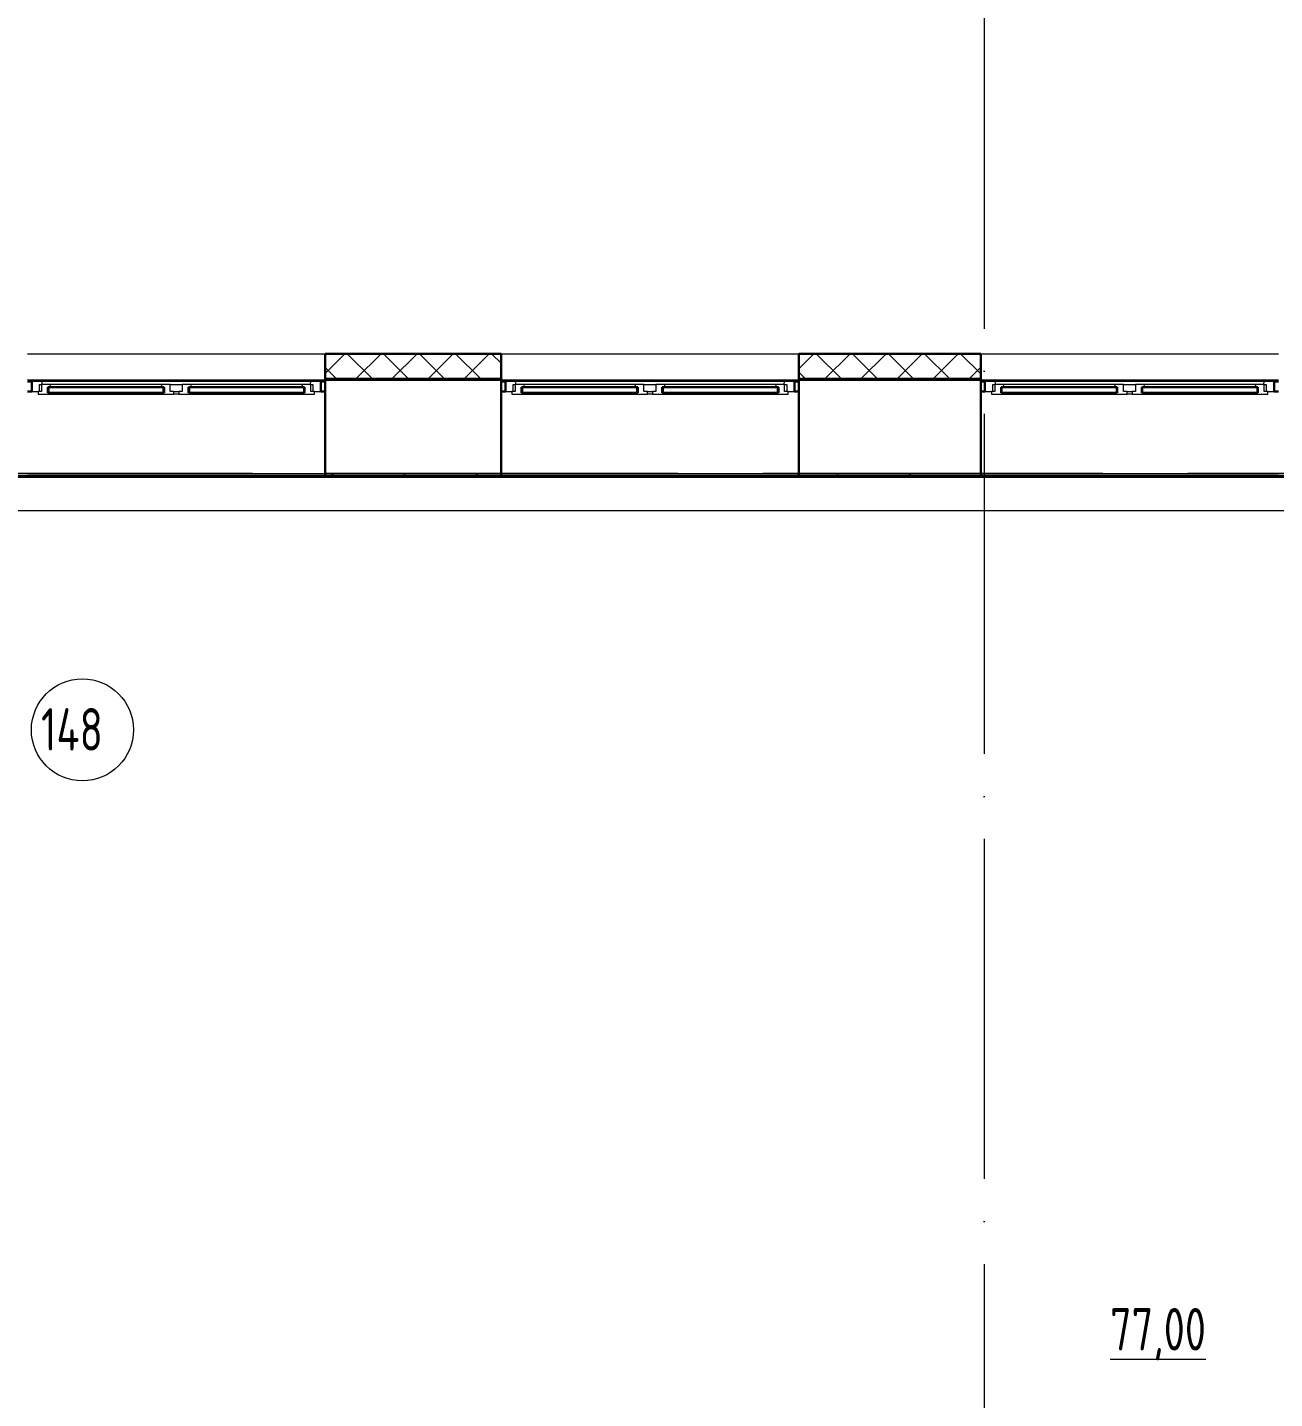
# Model space of a CAD drawing. Header units: millimetres. Extents: x -259809 to 472825, y -397243 to 31861.
# Drawn here: x -52131 to -44798, y -331273 to -323210 of the extents above; entities that cross this region are included whole.
import ezdxf

# ---------------------------------------------------------------- set-up
doc = ezdxf.new("R2010")
doc.units = ezdxf.units.MM
doc.linetypes.add('ADSK_Линия сетки', pattern=[25, 20, -2.5, 0, -2.5])
for name, color, linetype, lineweight in [('_ Окна', 252, 'Continuous', 30), ('Марки помещений', 252, 'Continuous', 20), ('Ограждение', 252, 'Continuous', 9), ('Окна', 252, 'Continuous', 9), ('Оси', 252, 'Continuous', 9), ('Стены внутренние', 252, 'Continuous', 18), ('Стены наружные', 252, 'Continuous', 18), ('Стены штриховка', 7, 'Continuous', 9)]:
    doc.layers.add(name, color=color, linetype=linetype, lineweight=lineweight)
doc.styles.add('GOST Common_3', font='', dxfattribs={"height": 3.5})
doc.styles.get('GOST Common_3').set_extended_font_data('GOST 2.304 type A')

# ---------------------------------------------------------------- blocks, each defined once
blk = doc.blocks.new('1 этаж')
at = {"layer": '_ Окна', "color": 251, "true_color": 0x636466}
for p, q in [((-52105.8, 27394.7), (-52130.8, 27394.7)), ((-52130.8, 27336.7), (-52105.8, 27336.7)), ((-52105.8, 27336.7), (-52105.8, 27394.7)), ((-52007.8, 27360.7), (-52010.8, 27360.7)), ((-52010.8, 27360.7), (-52010.8, 27328.7)), ((-51330.8, 27360.7), (-52007.8, 27360.7)), ((-52007.8, 27360.7), (-52007.8, 27328.7)), ((-52007.8, 27328.7), (-52007.8, 27360.7)), ((-51330.8, 27328.7), (-51330.8, 27360.7)), ((-51330.8, 27360.7), (-51330.8, 27328.7)), ((-51327.8, 27360.7), (-51330.8, 27360.7)), ((-51327.8, 27328.7), (-51327.8, 27360.7)), ((-51180.8, 27360.7), (-51183.8, 27360.7)), ((-51183.8, 27360.7), (-51183.8, 27328.7)), ((-50503.8, 27360.7), (-51180.8, 27360.7)), ((-51180.8, 27360.7), (-51180.8, 27328.7)), ((-51180.8, 27328.7), (-51180.8, 27360.7)), ((-50503.8, 27328.7), (-50503.8, 27360.7)), ((-50503.8, 27360.7), (-50503.8, 27328.7)), ((-50500.8, 27360.7), (-50503.8, 27360.7)), ((-50500.8, 27328.7), (-50500.8, 27360.7)), ((-50380.8, 27394.7), (-50405.8, 27394.7)), ((-50405.8, 27394.7), (-50405.8, 27336.7)), ((-50405.8, 27336.7), (-50380.8, 27336.7)), ((-49320.8, 27394.7), (-49345.8, 27394.7)), ((-49345.8, 27336.7), (-49320.8, 27336.7)), ((-49320.8, 27336.7), (-49320.8, 27394.7)), ((-49222.8, 27360.7), (-49225.8, 27360.7)), ((-49225.8, 27360.7), (-49225.8, 27328.7)), ((-48545.8, 27360.7), (-49222.8, 27360.7)), ((-49222.8, 27360.7), (-49222.8, 27328.7)), ((-49222.8, 27328.7), (-49222.8, 27360.7)), ((-48545.8, 27328.7), (-48545.8, 27360.7)), ((-48545.8, 27360.7), (-48545.8, 27328.7)), ((-48542.8, 27360.7), (-48545.8, 27360.7)), ((-48542.8, 27328.7), (-48542.8, 27360.7)), ((-48395.8, 27360.7), (-48398.8, 27360.7)), ((-48398.8, 27360.7), (-48398.8, 27328.7)), ((-47718.8, 27360.7), (-48395.8, 27360.7)), ((-48395.8, 27360.7), (-48395.8, 27328.7)), ((-48395.8, 27328.7), (-48395.8, 27360.7)), ((-47718.8, 27328.7), (-47718.8, 27360.7)), ((-47718.8, 27360.7), (-47718.8, 27328.7)), ((-47715.8, 27360.7), (-47718.8, 27360.7)), ((-47715.8, 27328.7), (-47715.8, 27360.7)), ((-47595.8, 27394.7), (-47620.8, 27394.7)), ((-47620.8, 27394.7), (-47620.8, 27336.7)), ((-47620.8, 27336.7), (-47595.8, 27336.7)), ((-46500.8, 27394.7), (-46525.8, 27394.7)), ((-46525.8, 27336.7), (-46500.8, 27336.7)), ((-46500.8, 27336.7), (-46500.8, 27394.7)), ((-46402.8, 27360.7), (-46405.8, 27360.7)), ((-46405.8, 27360.7), (-46405.8, 27328.7)), ((-45725.8, 27360.7), (-46402.8, 27360.7)), ((-46402.8, 27360.7), (-46402.8, 27328.7)), ((-46402.8, 27328.7), (-46402.8, 27360.7)), ((-45725.8, 27328.7), (-45725.8, 27360.7)), ((-45725.8, 27360.7), (-45725.8, 27328.7)), ((-45722.8, 27360.7), (-45725.8, 27360.7)), ((-45722.8, 27328.7), (-45722.8, 27360.7)), ((-45575.8, 27360.7), (-45578.8, 27360.7)), ((-45578.8, 27360.7), (-45578.8, 27328.7)), ((-44898.8, 27360.7), (-45575.8, 27360.7)), ((-45575.8, 27360.7), (-45575.8, 27328.7)), ((-45575.8, 27328.7), (-45575.8, 27360.7)), ((-44898.8, 27328.7), (-44898.8, 27360.7)), ((-44898.8, 27360.7), (-44898.8, 27328.7)), ((-44895.8, 27360.7), (-44898.8, 27360.7)), ((-44895.8, 27328.7), (-44895.8, 27360.7)), ((-44775.8, 27394.7), (-44800.8, 27394.7)), ((-44800.8, 27394.7), (-44800.8, 27336.7)), ((-44800.8, 27336.7), (-44775.8, 27336.7)), ((-52010.8, 27328.7), (-52007.8, 27328.7)), ((-52007.8, 27328.7), (-51330.8, 27328.7)), ((-51330.8, 27328.7), (-51327.8, 27328.7)), ((-51183.8, 27328.7), (-51180.8, 27328.7)), ((-51180.8, 27328.7), (-50503.8, 27328.7)), ((-50503.8, 27328.7), (-50500.8, 27328.7)), ((-49225.8, 27328.7), (-49222.8, 27328.7)), ((-49222.8, 27328.7), (-48545.8, 27328.7)), ((-48545.8, 27328.7), (-48542.8, 27328.7)), ((-48398.8, 27328.7), (-48395.8, 27328.7)), ((-48395.8, 27328.7), (-47718.8, 27328.7)), ((-47718.8, 27328.7), (-47715.8, 27328.7)), ((-46405.8, 27328.7), (-46402.8, 27328.7)), ((-46402.8, 27328.7), (-45725.8, 27328.7)), ((-45725.8, 27328.7), (-45722.8, 27328.7)), ((-45578.8, 27328.7), (-45575.8, 27328.7)), ((-45575.8, 27328.7), (-44898.8, 27328.7)), ((-44898.8, 27328.7), (-44895.8, 27328.7))]:
    blk.add_line(p, q, dxfattribs=at)
at = {"layer": '_ Окна', "color": 251, "lineweight": 18, "true_color": 0x636466}
for p, q in [((-52046.4, 27394.7), (-52105.8, 27394.7)), ((-52105.8, 27394.7), (-52105.8, 27336.7)), ((-52105.8, 27336.7), (-52067.8, 27336.7)), ((-52047.8, 27336.7), (-52067.8, 27336.7)), ((-52067.8, 27336.7), (-52067.8, 27319.7)), ((-52059.8, 27336.7), (-52059.8, 27377.7)), ((-52059.8, 27377.7), (-52047.8, 27377.7)), ((-52047.8, 27377.7), (-52047.8, 27336.7)), ((-51997.4, 27377.7), (-52047.8, 27377.7)), ((-52041.8, 27377.7), (-52046.4, 27394.7)), ((-52010.8, 27328.7), (-52010.8, 27360.7)), ((-52010.8, 27360.7), (-51992.8, 27360.7)), ((-51992.8, 27360.7), (-51997.4, 27377.7)), ((-51341.2, 27377.7), (-51345.8, 27360.7)), ((-51345.8, 27360.7), (-51327.8, 27360.7)), ((-51290.8, 27377.7), (-51341.2, 27377.7)), ((-51327.8, 27360.7), (-51327.8, 27328.7)), ((-51290.8, 27336.7), (-51290.8, 27377.7)), ((-51270.8, 27336.7), (-51290.8, 27336.7)), ((-51270.8, 27319.7), (-51270.8, 27336.7)), ((-51220.8, 27336.7), (-51240.8, 27336.7)), ((-51240.8, 27336.7), (-51240.8, 27319.7)), ((-51220.8, 27377.7), (-51220.8, 27336.7)), ((-51170.4, 27377.7), (-51220.8, 27377.7)), ((-51183.8, 27328.7), (-51183.8, 27360.7)), ((-51183.8, 27360.7), (-51165.8, 27360.7)), ((-51165.8, 27360.7), (-51170.4, 27377.7)), ((-50514.2, 27377.7), (-50518.8, 27360.7)), ((-50518.8, 27360.7), (-50500.8, 27360.7)), ((-50463.8, 27377.7), (-50514.2, 27377.7)), ((-50500.8, 27360.7), (-50500.8, 27328.7)), ((-50465.2, 27394.7), (-50469.8, 27377.7)), ((-50405.8, 27394.7), (-50465.2, 27394.7)), ((-50463.8, 27336.7), (-50463.8, 27377.7)), ((-50463.8, 27377.7), (-50451.8, 27377.7)), ((-50443.8, 27336.7), (-50463.8, 27336.7)), ((-50451.8, 27377.7), (-50451.8, 27336.7)), ((-50443.8, 27319.7), (-50443.8, 27336.7)), ((-50443.8, 27336.7), (-50405.8, 27336.7)), ((-50405.8, 27336.7), (-50405.8, 27394.7)), ((-49261.4, 27394.7), (-49320.8, 27394.7)), ((-49320.8, 27394.7), (-49320.8, 27336.7)), ((-49320.8, 27336.7), (-49282.8, 27336.7)), ((-49262.8, 27336.7), (-49282.8, 27336.7)), ((-49282.8, 27336.7), (-49282.8, 27319.7)), ((-49274.8, 27336.7), (-49274.8, 27377.7)), ((-49274.8, 27377.7), (-49262.8, 27377.7)), ((-49262.8, 27377.7), (-49262.8, 27336.7)), ((-49212.4, 27377.7), (-49262.8, 27377.7)), ((-49256.8, 27377.7), (-49261.4, 27394.7)), ((-49225.8, 27328.7), (-49225.8, 27360.7)), ((-49225.8, 27360.7), (-49207.8, 27360.7)), ((-49207.8, 27360.7), (-49212.4, 27377.7)), ((-48556.2, 27377.7), (-48560.8, 27360.7)), ((-48560.8, 27360.7), (-48542.8, 27360.7)), ((-48505.8, 27377.7), (-48556.2, 27377.7)), ((-48542.8, 27360.7), (-48542.8, 27328.7)), ((-48505.8, 27336.7), (-48505.8, 27377.7)), ((-48485.8, 27336.7), (-48505.8, 27336.7)), ((-48485.8, 27319.7), (-48485.8, 27336.7)), ((-48435.8, 27336.7), (-48455.8, 27336.7)), ((-48455.8, 27336.7), (-48455.8, 27319.7)), ((-48435.8, 27377.7), (-48435.8, 27336.7)), ((-48385.4, 27377.7), (-48435.8, 27377.7)), ((-48398.8, 27328.7), (-48398.8, 27360.7)), ((-48398.8, 27360.7), (-48380.8, 27360.7)), ((-48380.8, 27360.7), (-48385.4, 27377.7)), ((-47729.2, 27377.7), (-47733.8, 27360.7)), ((-47733.8, 27360.7), (-47715.8, 27360.7)), ((-47678.8, 27377.7), (-47729.2, 27377.7)), ((-47715.8, 27360.7), (-47715.8, 27328.7)), ((-47680.2, 27394.7), (-47684.8, 27377.7)), ((-47620.8, 27394.7), (-47680.2, 27394.7)), ((-47678.8, 27336.7), (-47678.8, 27377.7)), ((-47678.8, 27377.7), (-47666.8, 27377.7)), ((-47658.8, 27336.7), (-47678.8, 27336.7)), ((-47666.8, 27377.7), (-47666.8, 27336.7)), ((-47658.8, 27319.7), (-47658.8, 27336.7)), ((-47658.8, 27336.7), (-47620.8, 27336.7)), ((-47620.8, 27336.7), (-47620.8, 27394.7)), ((-46441.4, 27394.7), (-46500.8, 27394.7)), ((-46500.8, 27394.7), (-46500.8, 27336.7)), ((-46500.8, 27336.7), (-46462.8, 27336.7)), ((-46442.8, 27336.7), (-46462.8, 27336.7)), ((-46462.8, 27336.7), (-46462.8, 27319.7)), ((-46454.8, 27336.7), (-46454.8, 27377.7)), ((-46454.8, 27377.7), (-46442.8, 27377.7)), ((-46442.8, 27377.7), (-46442.8, 27336.7)), ((-46392.4, 27377.7), (-46442.8, 27377.7)), ((-46436.8, 27377.7), (-46441.4, 27394.7)), ((-46405.8, 27328.7), (-46405.8, 27360.7)), ((-46405.8, 27360.7), (-46387.8, 27360.7)), ((-46387.8, 27360.7), (-46392.4, 27377.7)), ((-45736.2, 27377.7), (-45740.8, 27360.7)), ((-45740.8, 27360.7), (-45722.8, 27360.7)), ((-45685.8, 27377.7), (-45736.2, 27377.7)), ((-45722.8, 27360.7), (-45722.8, 27328.7)), ((-45685.8, 27336.7), (-45685.8, 27377.7)), ((-45665.8, 27336.7), (-45685.8, 27336.7)), ((-45665.8, 27319.7), (-45665.8, 27336.7)), ((-45615.8, 27336.7), (-45635.8, 27336.7)), ((-45635.8, 27336.7), (-45635.8, 27319.7)), ((-45615.8, 27377.7), (-45615.8, 27336.7)), ((-45565.4, 27377.7), (-45615.8, 27377.7)), ((-45578.8, 27328.7), (-45578.8, 27360.7)), ((-45578.8, 27360.7), (-45560.8, 27360.7)), ((-45560.8, 27360.7), (-45565.4, 27377.7)), ((-44909.2, 27377.7), (-44913.8, 27360.7)), ((-44913.8, 27360.7), (-44895.8, 27360.7)), ((-44858.8, 27377.7), (-44909.2, 27377.7)), ((-44895.8, 27360.7), (-44895.8, 27328.7)), ((-44860.2, 27394.7), (-44864.8, 27377.7)), ((-44800.8, 27394.7), (-44860.2, 27394.7)), ((-44858.8, 27336.7), (-44858.8, 27377.7)), ((-44858.8, 27377.7), (-44846.8, 27377.7)), ((-44838.8, 27336.7), (-44858.8, 27336.7)), ((-44846.8, 27377.7), (-44846.8, 27336.7)), ((-44838.8, 27319.7), (-44838.8, 27336.7)), ((-44838.8, 27336.7), (-44800.8, 27336.7)), ((-44800.8, 27336.7), (-44800.8, 27394.7)), ((-52067.8, 27319.7), (-52011.8, 27319.7)), ((-52011.8, 27319.7), (-52010.8, 27320.7)), ((-51992.8, 27328.7), (-52010.8, 27328.7)), ((-52010.8, 27320.7), (-52009.8, 27319.7)), ((-52009.8, 27319.7), (-51995.2, 27319.7)), ((-51995.2, 27319.7), (-51992.8, 27328.7)), ((-51327.8, 27328.7), (-51345.8, 27328.7)), ((-51345.8, 27328.7), (-51343.4, 27319.7)), ((-51343.4, 27319.7), (-51328.8, 27319.7)), ((-51328.8, 27319.7), (-51327.8, 27320.7)), ((-51327.8, 27320.7), (-51326.8, 27319.7)), ((-51326.8, 27319.7), (-51270.8, 27319.7)), ((-51240.8, 27319.7), (-51184.8, 27319.7)), ((-51184.8, 27319.7), (-51183.8, 27320.7)), ((-51165.8, 27328.7), (-51183.8, 27328.7)), ((-51183.8, 27320.7), (-51182.8, 27319.7)), ((-51182.8, 27319.7), (-51168.2, 27319.7)), ((-51168.2, 27319.7), (-51165.8, 27328.7)), ((-50500.8, 27328.7), (-50518.8, 27328.7)), ((-50518.8, 27328.7), (-50516.4, 27319.7)), ((-50516.4, 27319.7), (-50501.8, 27319.7)), ((-50501.8, 27319.7), (-50500.8, 27320.7)), ((-50500.8, 27320.7), (-50499.8, 27319.7)), ((-50499.8, 27319.7), (-50443.8, 27319.7)), ((-49282.8, 27319.7), (-49226.8, 27319.7)), ((-49226.8, 27319.7), (-49225.8, 27320.7)), ((-49207.8, 27328.7), (-49225.8, 27328.7)), ((-49225.8, 27320.7), (-49224.8, 27319.7)), ((-49224.8, 27319.7), (-49210.2, 27319.7)), ((-49210.2, 27319.7), (-49207.8, 27328.7)), ((-48542.8, 27328.7), (-48560.8, 27328.7)), ((-48560.8, 27328.7), (-48558.4, 27319.7)), ((-48558.4, 27319.7), (-48543.8, 27319.7)), ((-48543.8, 27319.7), (-48542.8, 27320.7)), ((-48542.8, 27320.7), (-48541.8, 27319.7)), ((-48541.8, 27319.7), (-48485.8, 27319.7)), ((-48455.8, 27319.7), (-48399.8, 27319.7)), ((-48399.8, 27319.7), (-48398.8, 27320.7)), ((-48380.8, 27328.7), (-48398.8, 27328.7)), ((-48398.8, 27320.7), (-48397.8, 27319.7)), ((-48397.8, 27319.7), (-48383.2, 27319.7)), ((-48383.2, 27319.7), (-48380.8, 27328.7)), ((-47715.8, 27328.7), (-47733.8, 27328.7)), ((-47733.8, 27328.7), (-47731.4, 27319.7)), ((-47731.4, 27319.7), (-47716.8, 27319.7)), ((-47716.8, 27319.7), (-47715.8, 27320.7)), ((-47715.8, 27320.7), (-47714.8, 27319.7)), ((-47714.8, 27319.7), (-47658.8, 27319.7)), ((-46462.8, 27319.7), (-46406.8, 27319.7)), ((-46406.8, 27319.7), (-46405.8, 27320.7)), ((-46387.8, 27328.7), (-46405.8, 27328.7)), ((-46405.8, 27320.7), (-46404.8, 27319.7)), ((-46404.8, 27319.7), (-46390.2, 27319.7)), ((-46390.2, 27319.7), (-46387.8, 27328.7)), ((-45722.8, 27328.7), (-45740.8, 27328.7)), ((-45740.8, 27328.7), (-45738.4, 27319.7)), ((-45738.4, 27319.7), (-45723.8, 27319.7)), ((-45723.8, 27319.7), (-45722.8, 27320.7)), ((-45722.8, 27320.7), (-45721.8, 27319.7)), ((-45721.8, 27319.7), (-45665.8, 27319.7)), ((-45635.8, 27319.7), (-45579.8, 27319.7)), ((-45579.8, 27319.7), (-45578.8, 27320.7)), ((-45560.8, 27328.7), (-45578.8, 27328.7)), ((-45578.8, 27320.7), (-45577.8, 27319.7)), ((-45577.8, 27319.7), (-45563.2, 27319.7)), ((-45563.2, 27319.7), (-45560.8, 27328.7)), ((-44895.8, 27328.7), (-44913.8, 27328.7)), ((-44913.8, 27328.7), (-44911.4, 27319.7)), ((-44911.4, 27319.7), (-44896.8, 27319.7)), ((-44896.8, 27319.7), (-44895.8, 27320.7)), ((-44895.8, 27320.7), (-44894.8, 27319.7)), ((-44894.8, 27319.7), (-44838.8, 27319.7))]:
    blk.add_line(p, q, dxfattribs=at)
at = {"layer": 'Марки помещений', "color": 251, "true_color": 0x636466}
blk.add_circle((-51807.6, 25346.4), 300, dxfattribs=at)
at = {"layer": 'Ограждение', "color": 251, "true_color": 0x636466}
for p, q in [((-52130.8, 26854.7), (-50380.8, 26854.7)), ((-49345.8, 26854.7), (-47595.8, 26854.7)), ((-46525.8, 26854.7), (-44775.8, 26854.7)), ((-44480.8, 26634.7), (-53210.8, 26634.7))]:
    blk.add_line(p, q, dxfattribs=at)
at = {"layer": 'Окна', "color": 251, "true_color": 0x636466}
for p, q in [((-50465.2, 27394.7), (-52046.4, 27394.7)), ((-51341.2, 27377.7), (-51997.4, 27377.7)), ((-51290.8, 27377.7), (-51220.8, 27377.7)), ((-51270.8, 27336.7), (-51240.8, 27336.7)), ((-50514.2, 27377.7), (-51170.4, 27377.7)), ((-47680.2, 27394.7), (-49261.4, 27394.7)), ((-48556.2, 27377.7), (-49212.4, 27377.7)), ((-48505.8, 27377.7), (-48435.8, 27377.7)), ((-48485.8, 27336.7), (-48455.8, 27336.7)), ((-47729.2, 27377.7), (-48385.4, 27377.7)), ((-44860.2, 27394.7), (-46441.4, 27394.7)), ((-45736.2, 27377.7), (-46392.4, 27377.7)), ((-45685.8, 27377.7), (-45615.8, 27377.7)), ((-45665.8, 27336.7), (-45635.8, 27336.7)), ((-44909.2, 27377.7), (-45565.4, 27377.7)), ((-52011.8, 27319.7), (-52009.8, 27319.7)), ((-51995.2, 27319.7), (-51343.4, 27319.7)), ((-51328.8, 27319.7), (-51326.8, 27319.7)), ((-51240.8, 27319.7), (-51270.8, 27319.7)), ((-51184.8, 27319.7), (-51182.8, 27319.7)), ((-51168.2, 27319.7), (-50516.4, 27319.7)), ((-50501.8, 27319.7), (-50499.8, 27319.7)), ((-49226.8, 27319.7), (-49224.8, 27319.7)), ((-49210.2, 27319.7), (-48558.4, 27319.7)), ((-48543.8, 27319.7), (-48541.8, 27319.7)), ((-48455.8, 27319.7), (-48485.8, 27319.7)), ((-48399.8, 27319.7), (-48397.8, 27319.7)), ((-48383.2, 27319.7), (-47731.4, 27319.7)), ((-47716.8, 27319.7), (-47714.8, 27319.7)), ((-46406.8, 27319.7), (-46404.8, 27319.7)), ((-46390.2, 27319.7), (-45738.4, 27319.7)), ((-45723.8, 27319.7), (-45721.8, 27319.7)), ((-45635.8, 27319.7), (-45665.8, 27319.7)), ((-45579.8, 27319.7), (-45577.8, 27319.7)), ((-45563.2, 27319.7), (-44911.4, 27319.7)), ((-44896.8, 27319.7), (-44894.8, 27319.7))]:
    blk.add_line(p, q, dxfattribs=at)
at = {"layer": 'Оси', "color": 251, "linetype": 'ADSK_Линия сетки', "ltscale": 100, "true_color": 0x636466}
for p, q in [((-46505.8, 32205.3), (-46505.8, 10954.7)), ((-805.8, 26854.7), (-72528.1, 26854.7))]:
    blk.add_line(p, q, dxfattribs=at)
at = {"layer": 'Стены внутренние', "color": 251, "true_color": 0x636466}
for p, q in [((-52130.8, 27556.7), (-50380.8, 27556.7)), ((-49345.8, 27556.7), (-47595.8, 27556.7)), ((-46525.8, 27556.7), (-44775.8, 27556.7)), ((-52130.8, 27404.7), (-50380.8, 27404.7)), ((-49345.8, 27404.7), (-47595.8, 27404.7)), ((-46525.8, 27404.7), (-44775.8, 27404.7)), ((-50380.8, 26854.7), (-49345.8, 26854.7)), ((-47595.8, 26854.7), (-46525.8, 26854.7))]:
    blk.add_line(p, q, dxfattribs=at)
at = {"layer": 'Стены внутренние', "color": 251, "lineweight": 30, "true_color": 0x636466}
for p, q in [((-49345.8, 27556.7), (-50380.8, 27556.7)), ((-50380.8, 27556.7), (-50380.8, 27414.7)), ((-49345.8, 27414.7), (-49345.8, 27556.7)), ((-46525.8, 27556.7), (-47595.8, 27556.7)), ((-47595.8, 27556.7), (-47595.8, 27414.7)), ((-46525.8, 27414.7), (-46525.8, 27556.7)), ((-49345.8, 27404.7), (-50380.8, 27404.7)), ((-50380.8, 27404.7), (-50380.8, 26854.7)), ((-49345.8, 26854.7), (-49345.8, 27404.7)), ((-46525.8, 27404.7), (-47595.8, 27404.7)), ((-47595.8, 27404.7), (-47595.8, 26854.7)), ((-46525.8, 26854.7), (-46525.8, 27404.7))]:
    blk.add_line(p, q, dxfattribs=at)
at = {"layer": 'Стены внутренние', "color": 251, "linetype": 'Continuous', "lineweight": 9, "true_color": 0x636466}
for p, q in [((-50378.8, 27443.8), (-50267.9, 27554.7)), ((-50106.3, 27414.7), (-50246.3, 27554.7)), ((-50230, 27556.7), (-50231.2, 27554.7)), ((-50195.8, 27414.7), (-50055.8, 27554.7)), ((-49894.2, 27414.7), (-50034.2, 27554.7)), ((-49983.7, 27414.7), (-49843.7, 27554.7)), ((-49682, 27414.7), (-49822, 27554.7)), ((-49771.5, 27414.7), (-49631.5, 27554.7)), ((-49469.9, 27414.7), (-49609.9, 27554.7)), ((-49559.4, 27414.7), (-49419.4, 27554.7)), ((-49347.8, 27504.7), (-49397.8, 27554.7)), ((-47593.8, 27471.1), (-47510.2, 27554.7)), ((-47348.6, 27414.7), (-47488.6, 27554.7)), ((-47438.1, 27414.7), (-47298.1, 27554.7)), ((-47323, 27554.7), (-47324.2, 27556.7)), ((-47136.4, 27414.7), (-47276.4, 27554.7)), ((-47226, 27414.7), (-47086, 27554.7)), ((-46924.3, 27414.7), (-47064.3, 27554.7)), ((-47013.8, 27414.7), (-46873.8, 27554.7)), ((-46712.2, 27414.7), (-46852.2, 27554.7)), ((-46801.7, 27414.7), (-46661.7, 27554.7)), ((-46736.4, 27554.7), (-46737.1, 27555.8)), ((-46527.8, 27442.4), (-46640, 27554.7)), ((-50318.4, 27414.7), (-50378.8, 27475.1)), ((-47593.8, 27449.2), (-47595.8, 27445.7)), ((-47560.7, 27414.7), (-47593.8, 27447.8)), ((-46589.6, 27414.7), (-46527.8, 27476.5))]:
    blk.add_line(p, q, dxfattribs=at)
at = {"layer": 'Стены наружные', "color": 251, "lineweight": 30, "true_color": 0x636466}
for p, q in [((-50380.8, 27414.7), (-50380.8, 27404.7)), ((-49345.8, 27404.7), (-49345.8, 27414.7)), ((-47595.8, 27414.7), (-47595.8, 27404.7)), ((-46525.8, 27404.7), (-46525.8, 27414.7)), ((-50380.8, 26854.7), (-50380.8, 26839.7)), ((-49345.8, 26839.7), (-49345.8, 26854.7)), ((-47595.8, 26854.7), (-47595.8, 26839.7)), ((-46525.8, 26839.7), (-46525.8, 26854.7)), ((-44480.8, 26839.7), (-53210.8, 26839.7)), ((-53210.8, 26834.7), (-44480.8, 26834.7))]:
    blk.add_line(p, q, dxfattribs=at)
at = {"layer": 'Стены наружные', "color": 251, "true_color": 0x636466}
for p, q in [((-49345.8, 26854.7), (-50380.8, 26854.7)), ((-46525.8, 26854.7), (-47595.8, 26854.7))]:
    blk.add_line(p, q, dxfattribs=at)
at = {"layer": 'Стены наружные', "color": 251, "linetype": 'Continuous', "lineweight": 9, "true_color": 0x636466}
for p, q in [((-50346.5, 26839.7), (-50331.5, 26854.7)), ((-49922.3, 26839.7), (-49907.3, 26854.7)), ((-49498, 26839.7), (-49483, 26854.7)), ((-47376.7, 26839.7), (-47361.7, 26854.7)), ((-46952.4, 26839.7), (-46937.4, 26854.7)), ((-46528.2, 26839.7), (-46525.8, 26842.1))]:
    blk.add_line(p, q, dxfattribs=at)
at = {"layer": 'Стены штриховка', "color": 251, "true_color": 0x636466}
for p, q in [((-49347.8, 27554.7), (-50378.8, 27554.7)), ((-50378.8, 27414.7), (-50378.8, 27554.7)), ((-49347.8, 27554.7), (-49347.8, 27414.7)), ((-46527.8, 27554.7), (-47593.8, 27554.7)), ((-47593.8, 27414.7), (-47593.8, 27554.7)), ((-46527.8, 27554.7), (-46527.8, 27414.7)), ((-50380.8, 27414.7), (-49345.8, 27414.7)), ((-47595.8, 27414.7), (-46525.8, 27414.7))]:
    blk.add_line(p, q, dxfattribs=at)
at = {"layer": 'Марки помещений', "color": 251, "true_color": 0x636466, "style": 'GOST Common_3', "width": 0.9}
for s, p in [('148', (-52051, 25224.1)), ('%%U77,00', (-45765.6, 21696.3))]:
    blk.add_text(s, height=250, dxfattribs=at).set_placement(p)

msp = doc.modelspace()

# ---------------------------------------------------------------- block references
msp.add_blockref('1 этаж', (0, -352686.9))

doc.saveas('drawing.dxf')
